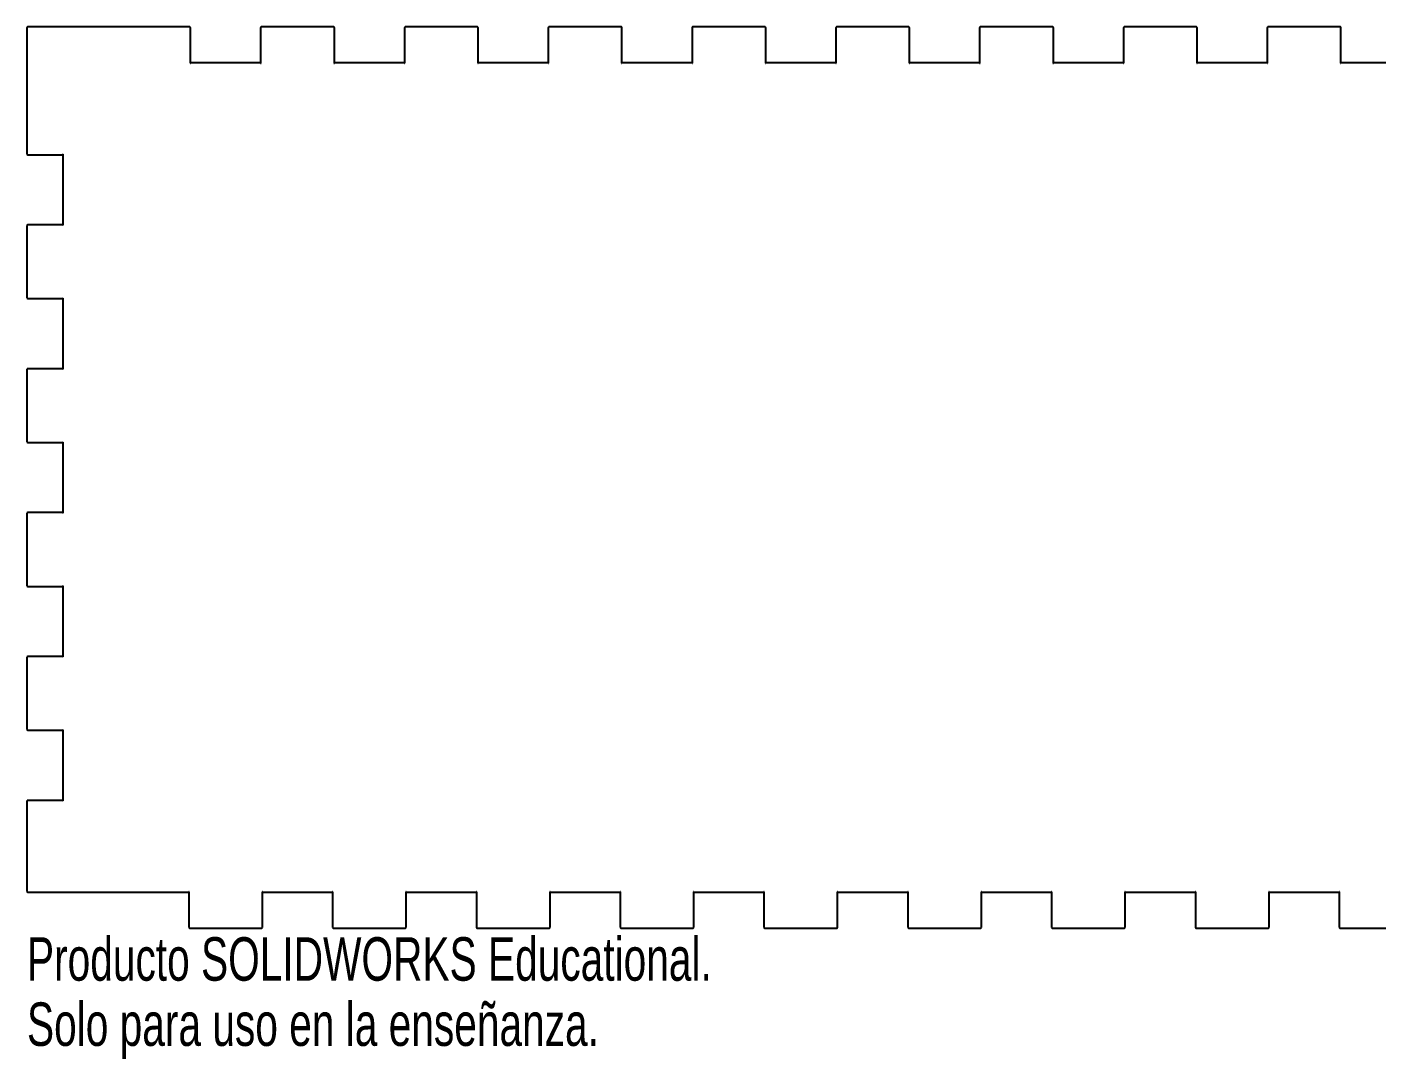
# Model space of a CAD drawing. Header units: millimetres. Extents: x 10 to 620, y 8 to 435.
# Drawn here: x 10 to 160.1, y 7.6 to 122.4 of the extents above; entities that cross this region are included whole.
import ezdxf

# ---------------------------------------------------------------- set-up
doc = ezdxf.new("R2010")
doc.units = ezdxf.units.MM
doc.styles.add('SLDTEXTSTYLE0', font='TXT', dxfattribs={"width": 0.7})

msp = doc.modelspace()

# ---------------------------------------------------------------- linework, layer by layer
at = {"color": 7, "linetype": 'Continuous'}
for p, q in [((10.03, 122.37), (10, 122.32)), ((10.03, 122.37), (10, 122.32)), ((10, 122.32), (10, 122.3)), ((10, 122.32), (10, 122.3)), ((10, 122.3), (10, 118.3)), ((10, 122.3), (10, 118.3)), ((10.08, 122.4), (10.03, 122.37)), ((10.08, 122.4), (10.03, 122.37)), ((10.1, 122.4), (10.08, 122.4)), ((10.1, 122.4), (10.08, 122.4)), ((14.1, 122.4), (10.1, 122.4)), ((14.1, 122.4), (10.1, 122.4)), ((28.1, 122.4), (14.1, 122.4)), ((28.1, 122.4), (14.1, 122.4)), ((28.12, 122.4), (28.1, 122.4)), ((28.12, 122.4), (28.1, 122.4)), ((28.17, 122.37), (28.12, 122.4)), ((28.17, 122.37), (28.12, 122.4)), ((28.2, 122.32), (28.17, 122.37)), ((28.2, 122.32), (28.17, 122.37)), ((28.2, 122.3), (28.2, 122.32)), ((28.2, 122.3), (28.2, 122.32)), ((28.2, 118.4), (28.2, 122.3)), ((28.2, 118.4), (28.2, 122.3)), ((36.03, 122.37), (36, 122.32)), ((36.03, 122.37), (36, 122.32)), ((36, 122.32), (36, 122.3)), ((36, 122.32), (36, 122.3)), ((36, 122.3), (36, 118.4)), ((36, 122.3), (36, 118.4)), ((36.08, 122.4), (36.03, 122.37)), ((36.08, 122.4), (36.03, 122.37)), ((36.1, 122.4), (36.08, 122.4)), ((36.1, 122.4), (36.08, 122.4)), ((44.1, 122.4), (36.1, 122.4)), ((44.1, 122.4), (36.1, 122.4)), ((44.12, 122.4), (44.1, 122.4)), ((44.12, 122.4), (44.1, 122.4)), ((44.17, 122.37), (44.12, 122.4)), ((44.17, 122.37), (44.12, 122.4)), ((44.2, 122.32), (44.17, 122.37)), ((44.2, 122.32), (44.17, 122.37)), ((44.2, 122.3), (44.2, 122.32)), ((44.2, 122.3), (44.2, 122.32)), ((44.2, 118.4), (44.2, 122.3)), ((44.2, 118.4), (44.2, 122.3)), ((52.03, 122.37), (52, 122.32)), ((52.03, 122.37), (52, 122.32)), ((52, 122.32), (52, 122.3)), ((52, 122.32), (52, 122.3)), ((52, 122.3), (52, 118.4)), ((52, 122.3), (52, 118.4)), ((52.08, 122.4), (52.03, 122.37)), ((52.08, 122.4), (52.03, 122.37)), ((52.1, 122.4), (52.08, 122.4)), ((52.1, 122.4), (52.08, 122.4)), ((60.1, 122.4), (52.1, 122.4)), ((60.1, 122.4), (52.1, 122.4)), ((60.12, 122.4), (60.1, 122.4)), ((60.12, 122.4), (60.1, 122.4)), ((60.17, 122.37), (60.12, 122.4)), ((60.17, 122.37), (60.12, 122.4)), ((60.2, 122.32), (60.17, 122.37)), ((60.2, 122.32), (60.17, 122.37)), ((60.2, 122.3), (60.2, 122.32)), ((60.2, 122.3), (60.2, 122.32)), ((60.2, 118.4), (60.2, 122.3)), ((60.2, 118.4), (60.2, 122.3)), ((68.03, 122.37), (68, 122.32)), ((68.03, 122.37), (68, 122.32)), ((68, 122.32), (68, 122.3)), ((68, 122.32), (68, 122.3)), ((68, 122.3), (68, 118.4)), ((68, 122.3), (68, 118.4)), ((68.08, 122.4), (68.03, 122.37)), ((68.08, 122.4), (68.03, 122.37)), ((68.1, 122.4), (68.08, 122.4)), ((68.1, 122.4), (68.08, 122.4)), ((76.1, 122.4), (68.1, 122.4)), ((76.1, 122.4), (68.1, 122.4)), ((76.12, 122.4), (76.1, 122.4)), ((76.12, 122.4), (76.1, 122.4)), ((76.17, 122.37), (76.12, 122.4)), ((76.17, 122.37), (76.12, 122.4)), ((76.2, 122.32), (76.17, 122.37)), ((76.2, 122.32), (76.17, 122.37)), ((76.2, 122.3), (76.2, 122.32)), ((76.2, 122.3), (76.2, 122.32)), ((76.2, 118.4), (76.2, 122.3)), ((76.2, 118.4), (76.2, 122.3)), ((84.03, 122.37), (84, 122.32)), ((84.03, 122.37), (84, 122.32)), ((84, 122.32), (84, 122.3)), ((84, 122.32), (84, 122.3)), ((84, 122.3), (84, 118.4)), ((84, 122.3), (84, 118.4)), ((84.08, 122.4), (84.03, 122.37)), ((84.08, 122.4), (84.03, 122.37)), ((84.1, 122.4), (84.08, 122.4)), ((84.1, 122.4), (84.08, 122.4)), ((92.1, 122.4), (84.1, 122.4)), ((92.1, 122.4), (84.1, 122.4)), ((92.12, 122.4), (92.1, 122.4)), ((92.12, 122.4), (92.1, 122.4)), ((92.17, 122.37), (92.12, 122.4)), ((92.17, 122.37), (92.12, 122.4)), ((92.2, 122.32), (92.17, 122.37)), ((92.2, 122.32), (92.17, 122.37)), ((92.2, 122.3), (92.2, 122.32)), ((92.2, 122.3), (92.2, 122.32)), ((92.2, 118.4), (92.2, 122.3)), ((92.2, 118.4), (92.2, 122.3)), ((100.03, 122.37), (100, 122.32)), ((100.03, 122.37), (100, 122.32)), ((100, 122.32), (100, 122.3)), ((100, 122.32), (100, 122.3)), ((100, 122.3), (100, 118.4)), ((100, 122.3), (100, 118.4)), ((100.08, 122.4), (100.03, 122.37)), ((100.08, 122.4), (100.03, 122.37)), ((100.1, 122.4), (100.08, 122.4)), ((100.1, 122.4), (100.08, 122.4)), ((108.1, 122.4), (100.1, 122.4)), ((108.1, 122.4), (100.1, 122.4)), ((108.12, 122.4), (108.1, 122.4)), ((108.12, 122.4), (108.1, 122.4)), ((108.17, 122.37), (108.12, 122.4)), ((108.17, 122.37), (108.12, 122.4)), ((108.2, 122.32), (108.17, 122.37)), ((108.2, 122.32), (108.17, 122.37)), ((108.2, 122.3), (108.2, 122.32)), ((108.2, 122.3), (108.2, 122.32)), ((108.2, 118.4), (108.2, 122.3)), ((108.2, 118.4), (108.2, 122.3)), ((116.03, 122.37), (116, 122.32)), ((116.03, 122.37), (116, 122.32)), ((116, 122.32), (116, 122.3)), ((116, 122.32), (116, 122.3)), ((116, 122.3), (116, 118.4)), ((116, 122.3), (116, 118.4)), ((116.08, 122.4), (116.03, 122.37)), ((116.08, 122.4), (116.03, 122.37)), ((116.1, 122.4), (116.08, 122.4)), ((116.1, 122.4), (116.08, 122.4)), ((124.1, 122.4), (116.1, 122.4)), ((124.1, 122.4), (116.1, 122.4)), ((124.12, 122.4), (124.1, 122.4)), ((124.12, 122.4), (124.1, 122.4)), ((124.17, 122.37), (124.12, 122.4)), ((124.17, 122.37), (124.12, 122.4)), ((124.2, 122.32), (124.17, 122.37)), ((124.2, 122.32), (124.17, 122.37)), ((124.2, 122.3), (124.2, 122.32)), ((124.2, 122.3), (124.2, 122.32)), ((124.2, 118.4), (124.2, 122.3)), ((124.2, 118.4), (124.2, 122.3)), ((132.03, 122.37), (132, 122.32)), ((132.03, 122.37), (132, 122.32)), ((132, 122.32), (132, 122.3)), ((132, 122.32), (132, 122.3)), ((132, 122.3), (132, 118.4)), ((132, 122.3), (132, 118.4)), ((132.08, 122.4), (132.03, 122.37)), ((132.08, 122.4), (132.03, 122.37)), ((132.1, 122.4), (132.08, 122.4)), ((132.1, 122.4), (132.08, 122.4)), ((140.1, 122.4), (132.1, 122.4)), ((140.1, 122.4), (132.1, 122.4)), ((140.12, 122.4), (140.1, 122.4)), ((140.12, 122.4), (140.1, 122.4)), ((140.17, 122.37), (140.12, 122.4)), ((140.17, 122.37), (140.12, 122.4)), ((140.2, 122.32), (140.17, 122.37)), ((140.2, 122.32), (140.17, 122.37)), ((140.2, 122.3), (140.2, 122.32)), ((140.2, 122.3), (140.2, 122.32)), ((140.2, 118.4), (140.2, 122.3)), ((140.2, 118.4), (140.2, 122.3)), ((148.03, 122.37), (148, 122.32)), ((148.03, 122.37), (148, 122.32)), ((148, 122.32), (148, 122.3)), ((148, 122.32), (148, 122.3)), ((148, 122.3), (148, 118.4)), ((148, 122.3), (148, 118.4)), ((148.08, 122.4), (148.03, 122.37)), ((148.08, 122.4), (148.03, 122.37)), ((148.1, 122.4), (148.08, 122.4)), ((148.1, 122.4), (148.08, 122.4)), ((156.1, 122.4), (148.1, 122.4)), ((156.1, 122.4), (148.1, 122.4)), ((156.12, 122.4), (156.1, 122.4)), ((156.12, 122.4), (156.1, 122.4)), ((156.17, 122.37), (156.12, 122.4)), ((156.17, 122.37), (156.12, 122.4)), ((156.2, 122.32), (156.17, 122.37)), ((156.2, 122.32), (156.17, 122.37)), ((156.2, 122.3), (156.2, 122.32)), ((156.2, 122.3), (156.2, 122.32)), ((156.2, 118.4), (156.2, 122.3)), ((156.2, 118.4), (156.2, 122.3)), ((10, 118.3), (10, 108.3)), ((10, 118.3), (10, 108.3)), ((28.19, 118.4), (28.16, 118.39)), ((28.19, 118.4), (28.16, 118.39)), ((28.16, 118.39), (28.16, 118.36)), ((28.16, 118.39), (28.16, 118.36)), ((28.16, 118.36), (28.18, 118.36)), ((28.16, 118.36), (28.18, 118.36)), ((28.18, 118.36), (28.2, 118.39)), ((28.18, 118.36), (28.2, 118.39)), ((28.2, 118.4), (28.19, 118.4)), ((28.2, 118.4), (28.19, 118.4)), ((36, 118.4), (28.2, 118.4)), ((28.2, 118.39), (28.2, 118.4)), ((36, 118.4), (28.2, 118.4)), ((28.2, 118.39), (28.2, 118.4)), ((36, 118.4), (36, 118.39)), ((36.01, 118.4), (36, 118.4)), ((36, 118.4), (36, 118.39)), ((36.01, 118.4), (36, 118.4)), ((36, 118.39), (36.01, 118.36)), ((36, 118.39), (36.01, 118.36)), ((36.04, 118.39), (36.01, 118.4)), ((36.04, 118.39), (36.01, 118.4)), ((36.01, 118.36), (36.04, 118.36)), ((36.01, 118.36), (36.04, 118.36)), ((36.04, 118.36), (36.04, 118.39)), ((36.04, 118.36), (36.04, 118.39)), ((44.19, 118.4), (44.16, 118.39)), ((44.19, 118.4), (44.16, 118.39)), ((44.16, 118.39), (44.16, 118.36)), ((44.16, 118.39), (44.16, 118.36)), ((44.16, 118.36), (44.18, 118.36)), ((44.16, 118.36), (44.18, 118.36)), ((44.18, 118.36), (44.2, 118.39)), ((44.18, 118.36), (44.2, 118.39)), ((44.2, 118.4), (44.19, 118.4)), ((44.2, 118.4), (44.19, 118.4)), ((52, 118.4), (44.2, 118.4)), ((44.2, 118.39), (44.2, 118.4)), ((52, 118.4), (44.2, 118.4)), ((44.2, 118.39), (44.2, 118.4)), ((52, 118.4), (52, 118.39)), ((52.01, 118.4), (52, 118.4)), ((52, 118.4), (52, 118.39)), ((52.01, 118.4), (52, 118.4)), ((52, 118.39), (52.01, 118.36)), ((52, 118.39), (52.01, 118.36)), ((52.04, 118.39), (52.01, 118.4)), ((52.04, 118.39), (52.01, 118.4)), ((52.01, 118.36), (52.04, 118.36)), ((52.01, 118.36), (52.04, 118.36)), ((52.04, 118.36), (52.04, 118.39)), ((52.04, 118.36), (52.04, 118.39)), ((60.19, 118.4), (60.16, 118.39)), ((60.19, 118.4), (60.16, 118.39)), ((60.16, 118.39), (60.16, 118.36)), ((60.16, 118.39), (60.16, 118.36)), ((60.16, 118.36), (60.18, 118.36)), ((60.16, 118.36), (60.18, 118.36)), ((60.18, 118.36), (60.2, 118.39)), ((60.18, 118.36), (60.2, 118.39)), ((60.2, 118.4), (60.19, 118.4)), ((60.2, 118.4), (60.19, 118.4)), ((68, 118.4), (60.2, 118.4)), ((60.2, 118.39), (60.2, 118.4)), ((68, 118.4), (60.2, 118.4)), ((60.2, 118.39), (60.2, 118.4)), ((68, 118.4), (68, 118.39)), ((68.01, 118.4), (68, 118.4)), ((68, 118.4), (68, 118.39)), ((68.01, 118.4), (68, 118.4)), ((68, 118.39), (68.01, 118.36)), ((68, 118.39), (68.01, 118.36)), ((68.04, 118.39), (68.01, 118.4)), ((68.04, 118.39), (68.01, 118.4)), ((68.01, 118.36), (68.04, 118.36)), ((68.01, 118.36), (68.04, 118.36)), ((68.04, 118.36), (68.04, 118.39)), ((68.04, 118.36), (68.04, 118.39)), ((76.19, 118.4), (76.16, 118.39)), ((76.19, 118.4), (76.16, 118.39)), ((76.16, 118.39), (76.16, 118.36)), ((76.16, 118.39), (76.16, 118.36)), ((76.16, 118.36), (76.18, 118.36)), ((76.16, 118.36), (76.18, 118.36)), ((76.18, 118.36), (76.2, 118.39)), ((76.18, 118.36), (76.2, 118.39)), ((76.2, 118.4), (76.19, 118.4)), ((76.2, 118.4), (76.19, 118.4)), ((84, 118.4), (76.2, 118.4)), ((76.2, 118.39), (76.2, 118.4)), ((84, 118.4), (76.2, 118.4)), ((76.2, 118.39), (76.2, 118.4)), ((84, 118.4), (84, 118.39)), ((84.01, 118.4), (84, 118.4)), ((84, 118.4), (84, 118.39)), ((84.01, 118.4), (84, 118.4)), ((84, 118.39), (84.01, 118.36)), ((84, 118.39), (84.01, 118.36)), ((84.04, 118.39), (84.01, 118.4)), ((84.04, 118.39), (84.01, 118.4)), ((84.01, 118.36), (84.04, 118.36)), ((84.01, 118.36), (84.04, 118.36)), ((84.04, 118.36), (84.04, 118.39)), ((84.04, 118.36), (84.04, 118.39)), ((92.19, 118.4), (92.16, 118.39)), ((92.19, 118.4), (92.16, 118.39)), ((92.16, 118.39), (92.16, 118.36)), ((92.16, 118.39), (92.16, 118.36)), ((92.16, 118.36), (92.19, 118.36)), ((92.16, 118.36), (92.19, 118.36)), ((92.2, 118.4), (92.19, 118.4)), ((92.2, 118.4), (92.19, 118.4)), ((92.19, 118.36), (92.2, 118.39)), ((92.19, 118.36), (92.2, 118.39)), ((100, 118.4), (92.2, 118.4)), ((92.2, 118.39), (92.2, 118.4)), ((100, 118.4), (92.2, 118.4)), ((92.2, 118.39), (92.2, 118.4)), ((100, 118.4), (100, 118.39)), ((100.01, 118.4), (100, 118.4)), ((100, 118.4), (100, 118.39)), ((100.01, 118.4), (100, 118.4)), ((100, 118.39), (100.01, 118.36)), ((100, 118.39), (100.01, 118.36)), ((100.04, 118.39), (100.01, 118.4)), ((100.04, 118.39), (100.01, 118.4)), ((100.01, 118.36), (100.04, 118.36)), ((100.01, 118.36), (100.04, 118.36)), ((100.04, 118.36), (100.04, 118.39)), ((100.04, 118.36), (100.04, 118.39)), ((108.19, 118.4), (108.16, 118.39)), ((108.19, 118.4), (108.16, 118.39)), ((108.16, 118.39), (108.16, 118.36)), ((108.16, 118.39), (108.16, 118.36)), ((108.16, 118.36), (108.19, 118.36)), ((108.16, 118.36), (108.19, 118.36)), ((108.2, 118.4), (108.19, 118.4)), ((108.2, 118.4), (108.19, 118.4)), ((108.19, 118.36), (108.2, 118.39)), ((108.19, 118.36), (108.2, 118.39)), ((116, 118.4), (108.2, 118.4)), ((108.2, 118.39), (108.2, 118.4)), ((116, 118.4), (108.2, 118.4)), ((108.2, 118.39), (108.2, 118.4)), ((116, 118.4), (116, 118.39)), ((116.01, 118.4), (116, 118.4)), ((116, 118.4), (116, 118.39)), ((116.01, 118.4), (116, 118.4)), ((116, 118.39), (116.01, 118.36)), ((116, 118.39), (116.01, 118.36)), ((116.04, 118.39), (116.01, 118.4)), ((116.04, 118.39), (116.01, 118.4)), ((116.01, 118.36), (116.04, 118.36)), ((116.01, 118.36), (116.04, 118.36)), ((116.04, 118.36), (116.04, 118.39)), ((116.04, 118.36), (116.04, 118.39)), ((124.19, 118.4), (124.16, 118.39)), ((124.19, 118.4), (124.16, 118.39)), ((124.16, 118.39), (124.16, 118.36)), ((124.16, 118.39), (124.16, 118.36)), ((124.16, 118.36), (124.19, 118.36)), ((124.16, 118.36), (124.19, 118.36)), ((124.2, 118.4), (124.19, 118.4)), ((124.2, 118.4), (124.19, 118.4)), ((124.19, 118.36), (124.2, 118.39)), ((124.19, 118.36), (124.2, 118.39)), ((132, 118.4), (124.2, 118.4)), ((124.2, 118.39), (124.2, 118.4)), ((132, 118.4), (124.2, 118.4)), ((124.2, 118.39), (124.2, 118.4)), ((132, 118.4), (132, 118.39)), ((132.01, 118.4), (132, 118.4)), ((132, 118.4), (132, 118.39)), ((132.01, 118.4), (132, 118.4)), ((132, 118.39), (132.01, 118.36)), ((132, 118.39), (132.01, 118.36)), ((132.04, 118.39), (132.01, 118.4)), ((132.04, 118.39), (132.01, 118.4)), ((132.01, 118.36), (132.04, 118.36)), ((132.01, 118.36), (132.04, 118.36)), ((132.04, 118.36), (132.04, 118.39)), ((132.04, 118.36), (132.04, 118.39)), ((140.19, 118.4), (140.16, 118.39)), ((140.19, 118.4), (140.16, 118.39)), ((140.16, 118.39), (140.16, 118.36)), ((140.16, 118.39), (140.16, 118.36)), ((140.16, 118.36), (140.19, 118.36)), ((140.16, 118.36), (140.19, 118.36)), ((140.2, 118.4), (140.19, 118.4)), ((140.2, 118.4), (140.19, 118.4)), ((140.19, 118.36), (140.2, 118.39)), ((140.19, 118.36), (140.2, 118.39)), ((148, 118.4), (140.2, 118.4)), ((140.2, 118.39), (140.2, 118.4)), ((148, 118.4), (140.2, 118.4)), ((140.2, 118.39), (140.2, 118.4)), ((148, 118.4), (148, 118.39)), ((148.01, 118.4), (148, 118.4)), ((148, 118.4), (148, 118.39)), ((148.01, 118.4), (148, 118.4)), ((148, 118.39), (148.01, 118.36)), ((148, 118.39), (148.01, 118.36)), ((148.04, 118.39), (148.01, 118.4)), ((148.04, 118.39), (148.01, 118.4)), ((148.01, 118.36), (148.04, 118.36)), ((148.01, 118.36), (148.04, 118.36)), ((148.04, 118.36), (148.04, 118.39)), ((148.04, 118.36), (148.04, 118.39)), ((156.19, 118.4), (156.16, 118.39)), ((156.19, 118.4), (156.16, 118.39)), ((156.16, 118.39), (156.16, 118.36)), ((156.16, 118.39), (156.16, 118.36)), ((156.16, 118.36), (156.19, 118.36)), ((156.16, 118.36), (156.19, 118.36)), ((156.2, 118.4), (156.19, 118.4)), ((156.2, 118.4), (156.19, 118.4)), ((156.19, 118.36), (156.2, 118.39)), ((156.19, 118.36), (156.2, 118.39)), ((164, 118.4), (156.2, 118.4)), ((156.2, 118.39), (156.2, 118.4)), ((164, 118.4), (156.2, 118.4)), ((156.2, 118.39), (156.2, 118.4)), ((10, 108.3), (10, 108.28)), ((10, 108.3), (10, 108.28)), ((10, 108.28), (10.03, 108.23)), ((10, 108.28), (10.03, 108.23)), ((10.03, 108.23), (10.08, 108.2)), ((10.03, 108.23), (10.08, 108.2)), ((10.08, 108.2), (10.1, 108.2)), ((10.08, 108.2), (10.1, 108.2)), ((10.1, 108.2), (14, 108.2)), ((10.1, 108.2), (14, 108.2)), ((14.01, 108.24), (14, 108.21)), ((14.01, 108.24), (14, 108.21)), ((14, 108.21), (14, 108.2)), ((14, 108.21), (14, 108.2)), ((14, 108.2), (14.01, 108.2)), ((14, 108.2), (14, 100.4)), ((14, 108.2), (14, 100.4)), ((14, 108.2), (14.01, 108.2)), ((14.04, 108.24), (14.01, 108.24)), ((14.04, 108.24), (14.01, 108.24)), ((14.01, 108.2), (14.04, 108.22)), ((14.01, 108.2), (14.04, 108.22)), ((14.04, 108.22), (14.04, 108.24)), ((14.04, 108.22), (14.04, 108.24)), ((10.03, 100.37), (10, 100.32)), ((10.03, 100.37), (10, 100.32)), ((10, 100.32), (10, 100.3)), ((10, 100.32), (10, 100.3)), ((10, 100.3), (10, 92.3)), ((10, 100.3), (10, 92.3)), ((10.08, 100.4), (10.03, 100.37)), ((10.08, 100.4), (10.03, 100.37)), ((10.1, 100.4), (10.08, 100.4)), ((10.1, 100.4), (10.08, 100.4)), ((14, 100.4), (10.1, 100.4)), ((14, 100.4), (10.1, 100.4)), ((14, 100.4), (14, 100.39)), ((14.01, 100.4), (14, 100.4)), ((14, 100.4), (14, 100.39)), ((14.01, 100.4), (14, 100.4)), ((14, 100.39), (14.01, 100.36)), ((14, 100.39), (14.01, 100.36)), ((14.04, 100.39), (14.01, 100.4)), ((14.04, 100.39), (14.01, 100.4)), ((14.01, 100.36), (14.04, 100.36)), ((14.01, 100.36), (14.04, 100.36)), ((14.04, 100.36), (14.04, 100.39)), ((14.04, 100.36), (14.04, 100.39)), ((10, 92.3), (10, 92.28)), ((10, 92.3), (10, 92.28)), ((10, 92.28), (10.03, 92.23)), ((10, 92.28), (10.03, 92.23)), ((10.03, 92.23), (10.08, 92.2)), ((10.03, 92.23), (10.08, 92.2)), ((10.08, 92.2), (10.1, 92.2)), ((10.08, 92.2), (10.1, 92.2)), ((10.1, 92.2), (14, 92.2)), ((10.1, 92.2), (14, 92.2)), ((14.01, 92.24), (14, 92.21)), ((14.01, 92.24), (14, 92.21)), ((14, 92.21), (14, 92.2)), ((14, 92.21), (14, 92.2)), ((14, 92.2), (14.01, 92.2)), ((14, 92.2), (14, 84.4)), ((14, 92.2), (14, 84.4)), ((14, 92.2), (14.01, 92.2)), ((14.04, 92.24), (14.01, 92.24)), ((14.04, 92.24), (14.01, 92.24)), ((14.01, 92.2), (14.04, 92.22)), ((14.01, 92.2), (14.04, 92.22)), ((14.04, 92.22), (14.04, 92.24)), ((14.04, 92.22), (14.04, 92.24)), ((10.03, 84.37), (10, 84.32)), ((10.03, 84.37), (10, 84.32)), ((10, 84.32), (10, 84.3)), ((10, 84.32), (10, 84.3)), ((10, 84.3), (10, 76.3)), ((10, 84.3), (10, 76.3)), ((10.08, 84.4), (10.03, 84.37)), ((10.08, 84.4), (10.03, 84.37)), ((10.1, 84.4), (10.08, 84.4)), ((10.1, 84.4), (10.08, 84.4)), ((14, 84.4), (10.1, 84.4)), ((14, 84.4), (10.1, 84.4)), ((14, 84.4), (14, 84.39)), ((14.01, 84.4), (14, 84.4)), ((14, 84.4), (14, 84.39)), ((14.01, 84.4), (14, 84.4)), ((14, 84.39), (14.01, 84.36)), ((14, 84.39), (14.01, 84.36)), ((14.04, 84.39), (14.01, 84.4)), ((14.04, 84.39), (14.01, 84.4)), ((14.01, 84.36), (14.04, 84.36)), ((14.01, 84.36), (14.04, 84.36)), ((14.04, 84.36), (14.04, 84.39)), ((14.04, 84.36), (14.04, 84.39)), ((10, 76.3), (10, 76.28)), ((10, 76.3), (10, 76.28)), ((10, 76.28), (10.03, 76.23)), ((10, 76.28), (10.03, 76.23)), ((10.03, 76.23), (10.08, 76.2)), ((10.03, 76.23), (10.08, 76.2)), ((10.08, 76.2), (10.1, 76.2)), ((10.08, 76.2), (10.1, 76.2)), ((10.1, 76.2), (14, 76.2)), ((10.1, 76.2), (14, 76.2)), ((14.01, 76.24), (14, 76.21)), ((14.01, 76.24), (14, 76.21)), ((14, 76.21), (14, 76.2)), ((14, 76.21), (14, 76.2)), ((14, 76.2), (14.01, 76.2)), ((14, 76.2), (14, 68.4)), ((14, 76.2), (14, 68.4)), ((14, 76.2), (14.01, 76.2)), ((14.04, 76.24), (14.01, 76.24)), ((14.04, 76.24), (14.01, 76.24)), ((14.01, 76.2), (14.04, 76.22)), ((14.01, 76.2), (14.04, 76.22)), ((14.04, 76.22), (14.04, 76.24)), ((14.04, 76.22), (14.04, 76.24)), ((10.03, 68.37), (10, 68.32)), ((10.03, 68.37), (10, 68.32)), ((10, 68.32), (10, 68.3)), ((10, 68.32), (10, 68.3)), ((10, 68.3), (10, 60.3)), ((10, 68.3), (10, 60.3)), ((10.08, 68.4), (10.03, 68.37)), ((10.08, 68.4), (10.03, 68.37)), ((10.1, 68.4), (10.08, 68.4)), ((10.1, 68.4), (10.08, 68.4)), ((14, 68.4), (10.1, 68.4)), ((14, 68.4), (10.1, 68.4)), ((14, 68.4), (14, 68.39)), ((14.01, 68.4), (14, 68.4)), ((14, 68.4), (14, 68.39)), ((14.01, 68.4), (14, 68.4)), ((14, 68.39), (14.01, 68.36)), ((14, 68.39), (14.01, 68.36)), ((14.04, 68.39), (14.01, 68.4)), ((14.04, 68.39), (14.01, 68.4)), ((14.01, 68.36), (14.04, 68.36)), ((14.01, 68.36), (14.04, 68.36)), ((14.04, 68.36), (14.04, 68.39)), ((14.04, 68.36), (14.04, 68.39)), ((10, 60.3), (10, 60.28)), ((10, 60.3), (10, 60.28)), ((10, 60.28), (10.03, 60.23)), ((10, 60.28), (10.03, 60.23)), ((10.03, 60.23), (10.08, 60.2)), ((10.03, 60.23), (10.08, 60.2)), ((10.08, 60.2), (10.1, 60.2)), ((10.08, 60.2), (10.1, 60.2)), ((10.1, 60.2), (14, 60.2)), ((10.1, 60.2), (14, 60.2)), ((14.01, 60.24), (14, 60.21)), ((14.01, 60.24), (14, 60.21)), ((14, 60.21), (14, 60.2)), ((14, 60.21), (14, 60.2)), ((14, 60.2), (14.01, 60.2)), ((14, 60.2), (14, 52.4)), ((14, 60.2), (14, 52.4)), ((14, 60.2), (14.01, 60.2)), ((14.04, 60.24), (14.01, 60.24)), ((14.04, 60.24), (14.01, 60.24)), ((14.01, 60.2), (14.04, 60.21)), ((14.01, 60.2), (14.04, 60.21)), ((14.04, 60.21), (14.04, 60.24)), ((14.04, 60.21), (14.04, 60.24)), ((10.03, 52.37), (10, 52.32)), ((10.03, 52.37), (10, 52.32)), ((10, 52.32), (10, 52.3)), ((10, 52.32), (10, 52.3)), ((10, 52.3), (10, 44.3)), ((10, 52.3), (10, 44.3)), ((10.08, 52.4), (10.03, 52.37)), ((10.08, 52.4), (10.03, 52.37)), ((10.1, 52.4), (10.08, 52.4)), ((10.1, 52.4), (10.08, 52.4)), ((14, 52.4), (10.1, 52.4)), ((14, 52.4), (10.1, 52.4)), ((14, 52.4), (14, 52.39)), ((14.01, 52.4), (14, 52.4)), ((14, 52.4), (14, 52.39)), ((14.01, 52.4), (14, 52.4)), ((14, 52.39), (14.01, 52.36)), ((14, 52.39), (14.01, 52.36)), ((14.04, 52.39), (14.01, 52.4)), ((14.04, 52.39), (14.01, 52.4)), ((14.01, 52.36), (14.04, 52.36)), ((14.01, 52.36), (14.04, 52.36)), ((14.04, 52.36), (14.04, 52.39)), ((14.04, 52.36), (14.04, 52.39)), ((10, 44.3), (10, 44.28)), ((10, 44.3), (10, 44.28)), ((10, 44.28), (10.03, 44.23)), ((10, 44.28), (10.03, 44.23)), ((10.03, 44.23), (10.08, 44.2)), ((10.03, 44.23), (10.08, 44.2)), ((10.08, 44.2), (10.1, 44.2)), ((10.08, 44.2), (10.1, 44.2)), ((10.1, 44.2), (14, 44.2)), ((10.1, 44.2), (14, 44.2)), ((14.01, 44.24), (14, 44.21)), ((14.01, 44.24), (14, 44.21)), ((14, 44.21), (14, 44.2)), ((14, 44.21), (14, 44.2)), ((14, 44.2), (14.01, 44.2)), ((14, 44.2), (14, 36.4)), ((14, 44.2), (14, 36.4)), ((14, 44.2), (14.01, 44.2)), ((14.04, 44.24), (14.01, 44.24)), ((14.04, 44.24), (14.01, 44.24)), ((14.01, 44.2), (14.04, 44.21)), ((14.01, 44.2), (14.04, 44.21)), ((14.04, 44.21), (14.04, 44.24)), ((14.04, 44.21), (14.04, 44.24)), ((10.03, 36.37), (10, 36.32)), ((10.03, 36.37), (10, 36.32)), ((10, 36.32), (10, 36.3)), ((10, 36.32), (10, 36.3)), ((10, 36.3), (10, 26.3)), ((10, 36.3), (10, 26.3)), ((10.08, 36.4), (10.03, 36.37)), ((10.08, 36.4), (10.03, 36.37)), ((10.1, 36.4), (10.08, 36.4)), ((10.1, 36.4), (10.08, 36.4)), ((14, 36.4), (10.1, 36.4)), ((14, 36.4), (10.1, 36.4)), ((14, 36.4), (14, 36.39)), ((14.01, 36.4), (14, 36.4)), ((14, 36.4), (14, 36.39)), ((14.01, 36.4), (14, 36.4)), ((14, 36.39), (14.01, 36.36)), ((14, 36.39), (14.01, 36.36)), ((14.04, 36.39), (14.01, 36.4)), ((14.04, 36.39), (14.01, 36.4)), ((14.01, 36.36), (14.04, 36.36)), ((14.01, 36.36), (14.04, 36.36)), ((14.04, 36.36), (14.04, 36.39)), ((14.04, 36.36), (14.04, 36.39)), ((10, 26.3), (10, 26.28)), ((10, 26.3), (10, 26.28)), ((10, 26.28), (10.03, 26.23)), ((10, 26.28), (10.03, 26.23)), ((10.03, 26.23), (10.08, 26.2)), ((10.03, 26.23), (10.08, 26.2)), ((10.08, 26.2), (10.1, 26.2)), ((10.08, 26.2), (10.1, 26.2)), ((10.1, 26.2), (14.1, 26.2)), ((10.1, 26.2), (14.1, 26.2)), ((14.1, 26.2), (28, 26.2)), ((14.1, 26.2), (28, 26.2)), ((28.01, 26.24), (28, 26.21)), ((28.01, 26.24), (28, 26.21)), ((28, 26.21), (28, 26.2)), ((28, 26.21), (28, 26.2)), ((28, 26.2), (28.01, 26.2)), ((28, 26.2), (28, 22.3)), ((28, 26.2), (28, 22.3)), ((28, 26.2), (28.01, 26.2)), ((28.04, 26.24), (28.01, 26.24)), ((28.04, 26.24), (28.01, 26.24)), ((28.01, 26.2), (28.04, 26.22)), ((28.01, 26.2), (28.04, 26.22)), ((28.04, 26.22), (28.04, 26.24)), ((28.04, 26.22), (28.04, 26.24)), ((36.18, 26.24), (36.16, 26.24)), ((36.16, 26.24), (36.16, 26.22)), ((36.18, 26.24), (36.16, 26.24)), ((36.16, 26.24), (36.16, 26.22)), ((36.16, 26.22), (36.19, 26.2)), ((36.16, 26.22), (36.19, 26.2)), ((36.2, 26.21), (36.18, 26.24)), ((36.2, 26.21), (36.18, 26.24)), ((36.19, 26.2), (36.2, 26.2)), ((36.19, 26.2), (36.2, 26.2)), ((36.2, 26.2), (36.2, 26.21)), ((36.2, 26.2), (36.2, 26.21)), ((36.2, 22.3), (36.2, 26.2)), ((36.2, 26.2), (44, 26.2)), ((36.2, 22.3), (36.2, 26.2)), ((36.2, 26.2), (44, 26.2)), ((44.01, 26.24), (44, 26.21)), ((44.01, 26.24), (44, 26.21)), ((44, 26.21), (44, 26.2)), ((44, 26.21), (44, 26.2)), ((44, 26.2), (44.01, 26.2)), ((44, 26.2), (44, 22.3)), ((44, 26.2), (44, 22.3)), ((44, 26.2), (44.01, 26.2)), ((44.04, 26.24), (44.01, 26.24)), ((44.04, 26.24), (44.01, 26.24)), ((44.01, 26.2), (44.04, 26.22)), ((44.01, 26.2), (44.04, 26.22)), ((44.04, 26.22), (44.04, 26.24)), ((44.04, 26.22), (44.04, 26.24)), ((52.19, 26.24), (52.16, 26.24)), ((52.16, 26.24), (52.16, 26.22)), ((52.19, 26.24), (52.16, 26.24)), ((52.16, 26.24), (52.16, 26.22)), ((52.16, 26.22), (52.19, 26.2)), ((52.16, 26.22), (52.19, 26.2)), ((52.2, 26.21), (52.19, 26.24)), ((52.2, 26.21), (52.19, 26.24)), ((52.19, 26.2), (52.2, 26.2)), ((52.19, 26.2), (52.2, 26.2)), ((52.2, 26.2), (52.2, 26.21)), ((52.2, 26.2), (52.2, 26.21)), ((52.2, 22.3), (52.2, 26.2)), ((52.2, 26.2), (60, 26.2)), ((52.2, 22.3), (52.2, 26.2)), ((52.2, 26.2), (60, 26.2)), ((60.01, 26.24), (60, 26.21)), ((60.01, 26.24), (60, 26.21)), ((60, 26.21), (60, 26.2)), ((60, 26.21), (60, 26.2)), ((60, 26.2), (60.01, 26.2)), ((60, 26.2), (60, 22.3)), ((60, 26.2), (60, 22.3)), ((60, 26.2), (60.01, 26.2)), ((60.04, 26.24), (60.01, 26.24)), ((60.04, 26.24), (60.01, 26.24)), ((60.01, 26.2), (60.04, 26.22)), ((60.01, 26.2), (60.04, 26.22)), ((60.04, 26.22), (60.04, 26.24)), ((60.04, 26.22), (60.04, 26.24)), ((68.19, 26.24), (68.16, 26.24)), ((68.16, 26.24), (68.16, 26.22)), ((68.19, 26.24), (68.16, 26.24)), ((68.16, 26.24), (68.16, 26.22)), ((68.16, 26.22), (68.19, 26.2)), ((68.16, 26.22), (68.19, 26.2)), ((68.2, 26.21), (68.19, 26.24)), ((68.2, 26.21), (68.19, 26.24)), ((68.19, 26.2), (68.2, 26.2)), ((68.19, 26.2), (68.2, 26.2)), ((68.2, 26.2), (68.2, 26.21)), ((68.2, 26.2), (68.2, 26.21)), ((68.2, 22.3), (68.2, 26.2)), ((68.2, 26.2), (76, 26.2)), ((68.2, 22.3), (68.2, 26.2)), ((68.2, 26.2), (76, 26.2)), ((76.01, 26.24), (76, 26.21)), ((76.01, 26.24), (76, 26.21)), ((76, 26.21), (76, 26.2)), ((76, 26.21), (76, 26.2)), ((76, 26.2), (76.01, 26.2)), ((76, 26.2), (76, 22.3)), ((76, 26.2), (76, 22.3)), ((76, 26.2), (76.01, 26.2)), ((76.04, 26.24), (76.01, 26.24)), ((76.04, 26.24), (76.01, 26.24)), ((76.01, 26.2), (76.04, 26.22)), ((76.01, 26.2), (76.04, 26.22)), ((76.04, 26.22), (76.04, 26.24)), ((76.04, 26.22), (76.04, 26.24)), ((84.18, 26.24), (84.16, 26.24)), ((84.16, 26.24), (84.16, 26.22)), ((84.18, 26.24), (84.16, 26.24)), ((84.16, 26.24), (84.16, 26.22)), ((84.16, 26.22), (84.19, 26.2)), ((84.16, 26.22), (84.19, 26.2)), ((84.2, 26.21), (84.18, 26.24)), ((84.2, 26.21), (84.18, 26.24)), ((84.19, 26.2), (84.2, 26.2)), ((84.19, 26.2), (84.2, 26.2)), ((84.2, 26.2), (84.2, 26.21)), ((84.2, 26.2), (84.2, 26.21)), ((84.2, 22.3), (84.2, 26.2)), ((84.2, 26.2), (92, 26.2)), ((84.2, 22.3), (84.2, 26.2)), ((84.2, 26.2), (92, 26.2)), ((92.01, 26.24), (92, 26.21)), ((92.01, 26.24), (92, 26.21)), ((92, 26.21), (92, 26.2)), ((92, 26.21), (92, 26.2)), ((92, 26.2), (92.01, 26.2)), ((92, 26.2), (92, 22.3)), ((92, 26.2), (92, 22.3)), ((92, 26.2), (92.01, 26.2)), ((92.04, 26.24), (92.01, 26.24)), ((92.04, 26.24), (92.01, 26.24)), ((92.01, 26.2), (92.04, 26.22)), ((92.01, 26.2), (92.04, 26.22)), ((92.04, 26.22), (92.04, 26.24)), ((92.04, 26.22), (92.04, 26.24)), ((100.19, 26.24), (100.16, 26.24)), ((100.16, 26.24), (100.16, 26.22)), ((100.19, 26.24), (100.16, 26.24)), ((100.16, 26.24), (100.16, 26.22)), ((100.16, 26.22), (100.19, 26.2)), ((100.16, 26.22), (100.19, 26.2)), ((100.2, 26.21), (100.19, 26.24)), ((100.2, 26.21), (100.19, 26.24)), ((100.19, 26.2), (100.2, 26.2)), ((100.19, 26.2), (100.2, 26.2)), ((100.2, 26.2), (100.2, 26.21)), ((100.2, 26.2), (100.2, 26.21)), ((100.2, 22.3), (100.2, 26.2)), ((100.2, 26.2), (108, 26.2)), ((100.2, 22.3), (100.2, 26.2)), ((100.2, 26.2), (108, 26.2)), ((108.01, 26.24), (108, 26.21)), ((108.01, 26.24), (108, 26.21)), ((108, 26.21), (108, 26.2)), ((108, 26.21), (108, 26.2)), ((108, 26.2), (108.01, 26.2)), ((108, 26.2), (108, 22.3)), ((108, 26.2), (108, 22.3)), ((108, 26.2), (108.01, 26.2)), ((108.04, 26.24), (108.01, 26.24)), ((108.04, 26.24), (108.01, 26.24)), ((108.01, 26.2), (108.04, 26.22)), ((108.01, 26.2), (108.04, 26.22)), ((108.04, 26.22), (108.04, 26.24)), ((108.04, 26.22), (108.04, 26.24)), ((116.19, 26.24), (116.16, 26.24)), ((116.16, 26.24), (116.16, 26.22)), ((116.19, 26.24), (116.16, 26.24)), ((116.16, 26.24), (116.16, 26.22)), ((116.16, 26.22), (116.19, 26.2)), ((116.16, 26.22), (116.19, 26.2)), ((116.2, 26.21), (116.19, 26.24)), ((116.2, 26.21), (116.19, 26.24)), ((116.19, 26.2), (116.2, 26.2)), ((116.19, 26.2), (116.2, 26.2)), ((116.2, 26.2), (116.2, 26.21)), ((116.2, 26.2), (116.2, 26.21)), ((116.2, 22.3), (116.2, 26.2)), ((116.2, 26.2), (124, 26.2)), ((116.2, 22.3), (116.2, 26.2)), ((116.2, 26.2), (124, 26.2)), ((124.01, 26.24), (124, 26.21)), ((124.01, 26.24), (124, 26.21)), ((124, 26.21), (124, 26.2)), ((124, 26.21), (124, 26.2)), ((124, 26.2), (124.01, 26.2)), ((124, 26.2), (124, 22.3)), ((124, 26.2), (124, 22.3)), ((124, 26.2), (124.01, 26.2)), ((124.04, 26.24), (124.01, 26.24)), ((124.04, 26.24), (124.01, 26.24)), ((124.01, 26.2), (124.04, 26.22)), ((124.01, 26.2), (124.04, 26.22)), ((124.04, 26.22), (124.04, 26.24)), ((124.04, 26.22), (124.04, 26.24)), ((132.18, 26.24), (132.16, 26.24)), ((132.16, 26.24), (132.16, 26.22)), ((132.18, 26.24), (132.16, 26.24)), ((132.16, 26.24), (132.16, 26.22)), ((132.16, 26.22), (132.19, 26.2)), ((132.16, 26.22), (132.19, 26.2)), ((132.2, 26.21), (132.18, 26.24)), ((132.2, 26.21), (132.18, 26.24)), ((132.19, 26.2), (132.2, 26.2)), ((132.19, 26.2), (132.2, 26.2)), ((132.2, 26.2), (132.2, 26.21)), ((132.2, 26.2), (132.2, 26.21)), ((132.2, 22.3), (132.2, 26.2)), ((132.2, 26.2), (140, 26.2)), ((132.2, 22.3), (132.2, 26.2)), ((132.2, 26.2), (140, 26.2)), ((140.01, 26.24), (140, 26.21)), ((140.01, 26.24), (140, 26.21)), ((140, 26.21), (140, 26.2)), ((140, 26.21), (140, 26.2)), ((140, 26.2), (140.01, 26.2)), ((140, 26.2), (140, 22.3)), ((140, 26.2), (140, 22.3)), ((140, 26.2), (140.01, 26.2)), ((140.04, 26.24), (140.01, 26.24)), ((140.04, 26.24), (140.01, 26.24)), ((140.01, 26.2), (140.04, 26.22)), ((140.01, 26.2), (140.04, 26.22)), ((140.04, 26.22), (140.04, 26.24)), ((140.04, 26.22), (140.04, 26.24)), ((148.19, 26.24), (148.16, 26.24)), ((148.16, 26.24), (148.16, 26.22)), ((148.19, 26.24), (148.16, 26.24)), ((148.16, 26.24), (148.16, 26.22)), ((148.16, 26.22), (148.19, 26.2)), ((148.16, 26.22), (148.19, 26.2)), ((148.2, 26.21), (148.19, 26.24)), ((148.2, 26.21), (148.19, 26.24)), ((148.19, 26.2), (148.2, 26.2)), ((148.19, 26.2), (148.2, 26.2)), ((148.2, 26.2), (148.2, 26.21)), ((148.2, 26.2), (148.2, 26.21)), ((148.2, 22.3), (148.2, 26.2)), ((148.2, 26.2), (156, 26.2)), ((148.2, 22.3), (148.2, 26.2)), ((148.2, 26.2), (156, 26.2)), ((156.01, 26.24), (156, 26.21)), ((156.01, 26.24), (156, 26.21)), ((156, 26.21), (156, 26.2)), ((156, 26.21), (156, 26.2)), ((156, 26.2), (156.01, 26.2)), ((156, 26.2), (156, 22.3)), ((156, 26.2), (156, 22.3)), ((156, 26.2), (156.01, 26.2)), ((156.04, 26.24), (156.01, 26.24)), ((156.04, 26.24), (156.01, 26.24)), ((156.01, 26.2), (156.04, 26.22)), ((156.01, 26.2), (156.04, 26.22)), ((156.04, 26.22), (156.04, 26.24)), ((156.04, 26.22), (156.04, 26.24)), ((28, 22.3), (28, 22.28)), ((28, 22.3), (28, 22.28)), ((28, 22.28), (28.03, 22.23)), ((28, 22.28), (28.03, 22.23)), ((28.03, 22.23), (28.08, 22.2)), ((28.03, 22.23), (28.08, 22.2)), ((28.08, 22.2), (28.1, 22.2)), ((28.08, 22.2), (28.1, 22.2)), ((28.1, 22.2), (36.1, 22.2)), ((28.1, 22.2), (36.1, 22.2)), ((36.1, 22.2), (36.12, 22.2)), ((36.1, 22.2), (36.12, 22.2)), ((36.12, 22.2), (36.17, 22.23)), ((36.12, 22.2), (36.17, 22.23)), ((36.17, 22.23), (36.2, 22.28)), ((36.17, 22.23), (36.2, 22.28)), ((36.2, 22.28), (36.2, 22.3)), ((36.2, 22.28), (36.2, 22.3)), ((44, 22.3), (44, 22.28)), ((44, 22.3), (44, 22.28)), ((44, 22.28), (44.03, 22.23)), ((44, 22.28), (44.03, 22.23)), ((44.03, 22.23), (44.08, 22.2)), ((44.03, 22.23), (44.08, 22.2)), ((44.08, 22.2), (44.1, 22.2)), ((44.08, 22.2), (44.1, 22.2)), ((44.1, 22.2), (52.1, 22.2)), ((44.1, 22.2), (52.1, 22.2)), ((52.1, 22.2), (52.12, 22.2)), ((52.1, 22.2), (52.12, 22.2)), ((52.12, 22.2), (52.17, 22.23)), ((52.12, 22.2), (52.17, 22.23)), ((52.17, 22.23), (52.2, 22.28)), ((52.17, 22.23), (52.2, 22.28)), ((52.2, 22.28), (52.2, 22.3)), ((52.2, 22.28), (52.2, 22.3)), ((60, 22.3), (60, 22.28)), ((60, 22.3), (60, 22.28)), ((60, 22.28), (60.03, 22.23)), ((60, 22.28), (60.03, 22.23)), ((60.03, 22.23), (60.08, 22.2)), ((60.03, 22.23), (60.08, 22.2)), ((60.08, 22.2), (60.1, 22.2)), ((60.08, 22.2), (60.1, 22.2)), ((60.1, 22.2), (68.1, 22.2)), ((60.1, 22.2), (68.1, 22.2)), ((68.1, 22.2), (68.12, 22.2)), ((68.1, 22.2), (68.12, 22.2)), ((68.12, 22.2), (68.17, 22.23)), ((68.12, 22.2), (68.17, 22.23)), ((68.17, 22.23), (68.2, 22.28)), ((68.17, 22.23), (68.2, 22.28)), ((68.2, 22.28), (68.2, 22.3)), ((68.2, 22.28), (68.2, 22.3)), ((76, 22.3), (76, 22.28)), ((76, 22.3), (76, 22.28)), ((76, 22.28), (76.03, 22.23)), ((76, 22.28), (76.03, 22.23)), ((76.03, 22.23), (76.08, 22.2)), ((76.03, 22.23), (76.08, 22.2)), ((76.08, 22.2), (76.1, 22.2)), ((76.08, 22.2), (76.1, 22.2)), ((76.1, 22.2), (84.1, 22.2)), ((76.1, 22.2), (84.1, 22.2)), ((84.1, 22.2), (84.12, 22.2)), ((84.1, 22.2), (84.12, 22.2)), ((84.12, 22.2), (84.17, 22.23)), ((84.12, 22.2), (84.17, 22.23)), ((84.17, 22.23), (84.2, 22.28)), ((84.17, 22.23), (84.2, 22.28)), ((84.2, 22.28), (84.2, 22.3)), ((84.2, 22.28), (84.2, 22.3)), ((92, 22.3), (92, 22.28)), ((92, 22.3), (92, 22.28)), ((92, 22.28), (92.03, 22.23)), ((92, 22.28), (92.03, 22.23)), ((92.03, 22.23), (92.08, 22.2)), ((92.03, 22.23), (92.08, 22.2)), ((92.08, 22.2), (92.1, 22.2)), ((92.08, 22.2), (92.1, 22.2)), ((92.1, 22.2), (100.1, 22.2)), ((92.1, 22.2), (100.1, 22.2)), ((100.1, 22.2), (100.12, 22.2)), ((100.1, 22.2), (100.12, 22.2)), ((100.12, 22.2), (100.17, 22.23)), ((100.12, 22.2), (100.17, 22.23)), ((100.17, 22.23), (100.2, 22.28)), ((100.17, 22.23), (100.2, 22.28)), ((100.2, 22.28), (100.2, 22.3)), ((100.2, 22.28), (100.2, 22.3)), ((108, 22.3), (108, 22.28)), ((108, 22.3), (108, 22.28)), ((108, 22.28), (108.03, 22.23)), ((108, 22.28), (108.03, 22.23)), ((108.03, 22.23), (108.08, 22.2)), ((108.03, 22.23), (108.08, 22.2)), ((108.08, 22.2), (108.1, 22.2)), ((108.08, 22.2), (108.1, 22.2)), ((108.1, 22.2), (116.1, 22.2)), ((108.1, 22.2), (116.1, 22.2)), ((116.1, 22.2), (116.12, 22.2)), ((116.1, 22.2), (116.12, 22.2)), ((116.12, 22.2), (116.17, 22.23)), ((116.12, 22.2), (116.17, 22.23)), ((116.17, 22.23), (116.2, 22.28)), ((116.17, 22.23), (116.2, 22.28)), ((116.2, 22.28), (116.2, 22.3)), ((116.2, 22.28), (116.2, 22.3)), ((124, 22.3), (124, 22.28)), ((124, 22.3), (124, 22.28)), ((124, 22.28), (124.03, 22.23)), ((124, 22.28), (124.03, 22.23)), ((124.03, 22.23), (124.08, 22.2)), ((124.03, 22.23), (124.08, 22.2)), ((124.08, 22.2), (124.1, 22.2)), ((124.08, 22.2), (124.1, 22.2)), ((124.1, 22.2), (132.1, 22.2)), ((124.1, 22.2), (132.1, 22.2)), ((132.1, 22.2), (132.12, 22.2)), ((132.1, 22.2), (132.12, 22.2)), ((132.12, 22.2), (132.17, 22.23)), ((132.12, 22.2), (132.17, 22.23)), ((132.17, 22.23), (132.2, 22.28)), ((132.17, 22.23), (132.2, 22.28)), ((132.2, 22.28), (132.2, 22.3)), ((132.2, 22.28), (132.2, 22.3)), ((140, 22.3), (140, 22.28)), ((140, 22.3), (140, 22.28)), ((140, 22.28), (140.03, 22.23)), ((140, 22.28), (140.03, 22.23)), ((140.03, 22.23), (140.08, 22.2)), ((140.03, 22.23), (140.08, 22.2)), ((140.08, 22.2), (140.1, 22.2)), ((140.08, 22.2), (140.1, 22.2)), ((140.1, 22.2), (148.1, 22.2)), ((140.1, 22.2), (148.1, 22.2)), ((148.1, 22.2), (148.12, 22.2)), ((148.1, 22.2), (148.12, 22.2)), ((148.12, 22.2), (148.17, 22.23)), ((148.12, 22.2), (148.17, 22.23)), ((148.17, 22.23), (148.2, 22.28)), ((148.17, 22.23), (148.2, 22.28)), ((148.2, 22.28), (148.2, 22.3)), ((148.2, 22.28), (148.2, 22.3)), ((156, 22.3), (156, 22.28)), ((156, 22.3), (156, 22.28)), ((156, 22.28), (156.03, 22.23)), ((156, 22.28), (156.03, 22.23)), ((156.03, 22.23), (156.08, 22.2)), ((156.03, 22.23), (156.08, 22.2)), ((156.08, 22.2), (156.1, 22.2)), ((156.08, 22.2), (156.1, 22.2)), ((156.1, 22.2), (164.1, 22.2)), ((156.1, 22.2), (164.1, 22.2))]:
    msp.add_line(p, q, dxfattribs=at)

# ---------------------------------------------------------------- texts
at = {"color": 7, "linetype": 'Continuous', "char_height": 4.8336, "attachment_point": 1, "style": 'SLDTEXTSTYLE0'}
for s, insert in [('Producto SOLIDWORKS Educational.', (10, 21.18)), ('Solo para uso en la enseñanza.', (10, 13.93))]:
    msp.add_mtext(s, dxfattribs=dict(at, insert=insert))

doc.saveas('drawing.dxf')
